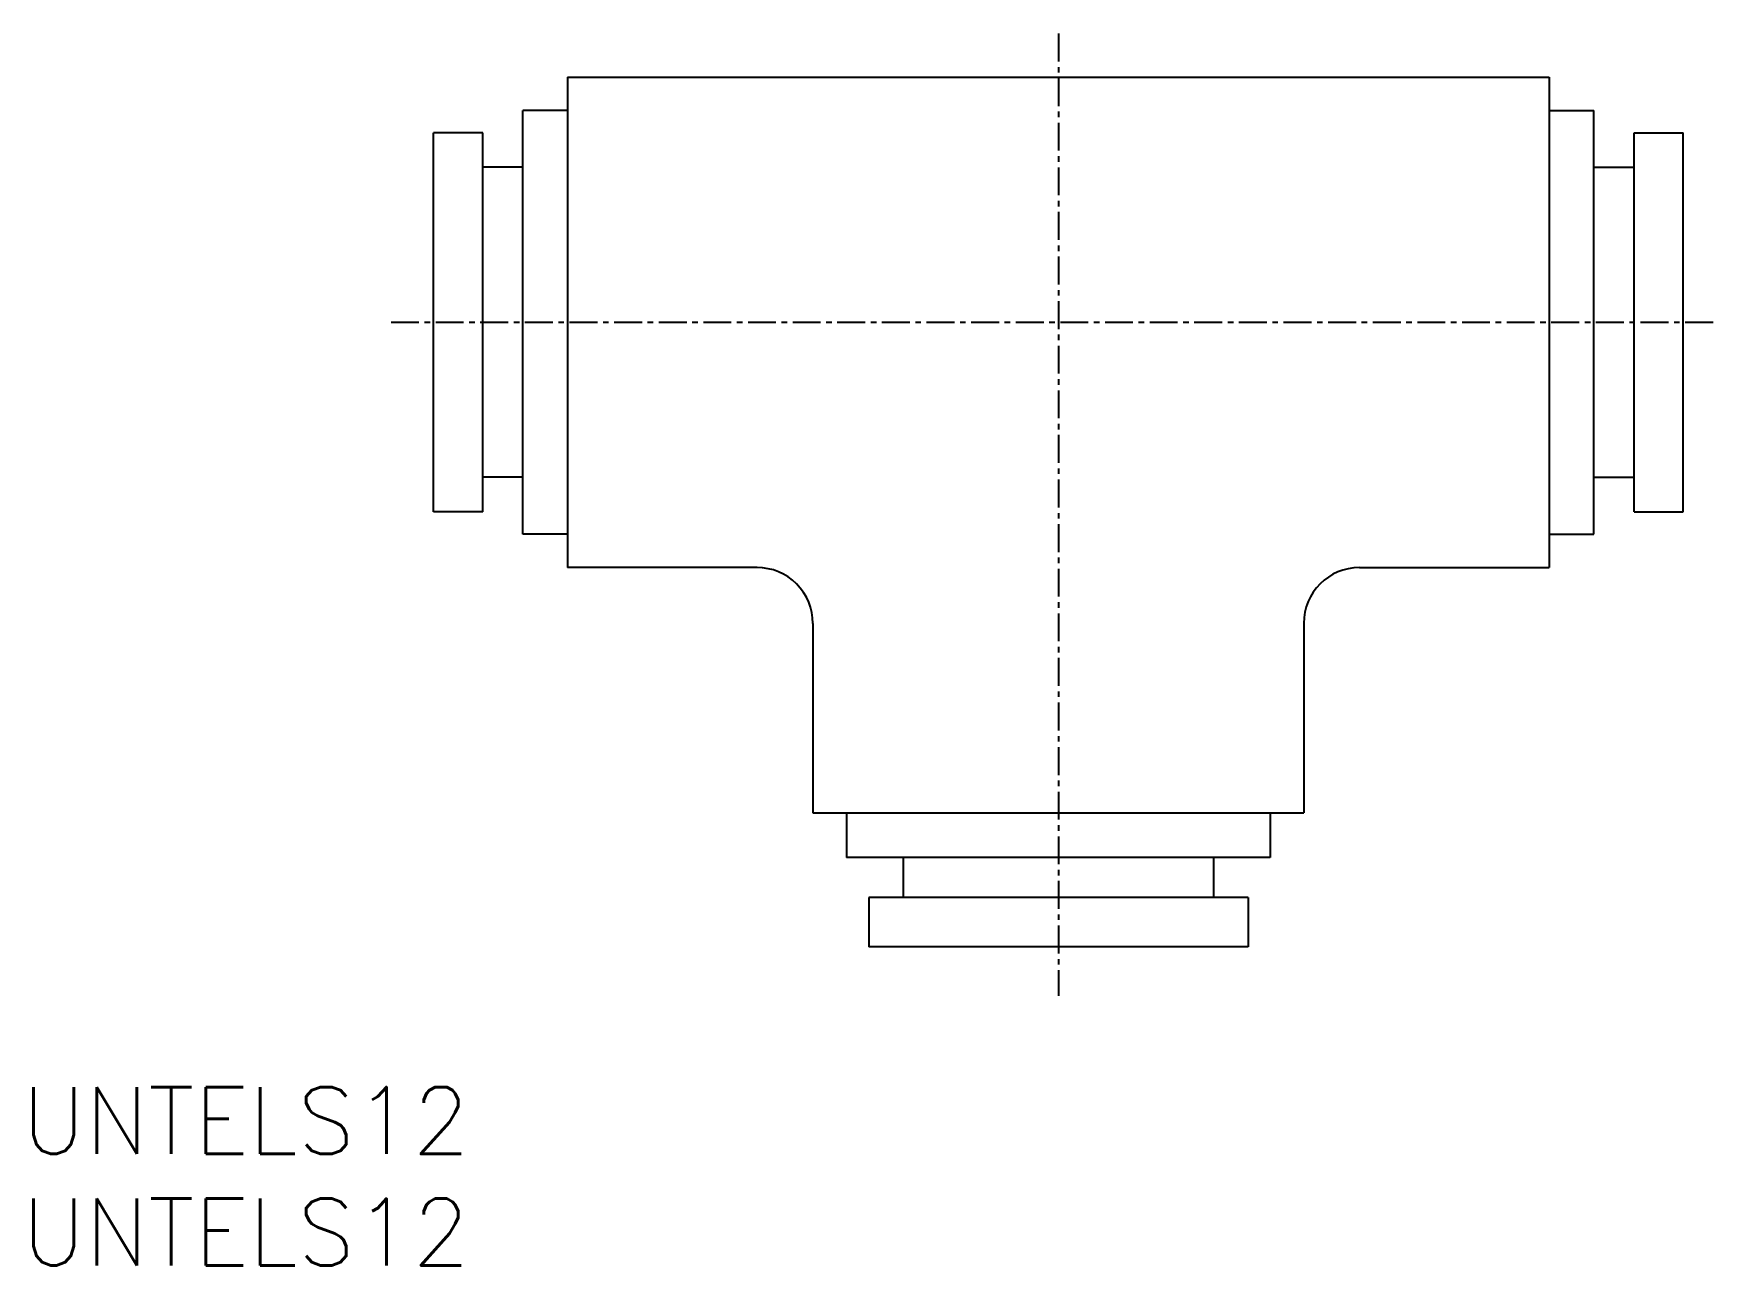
# Model space of a CAD drawing. Extents: x 0.5 to 75.8, y 0 to 55.2.
import ezdxf

# ---------------------------------------------------------------- set-up
doc = ezdxf.new("R2010")
doc.units = 0
doc.linetypes.add('CENTER', pattern=[2, 1.25, -0.25, 0.25, -0.25])
doc.layers.get('0').update_dxf_attribs({"linetype": 'CONTINUOUS'})
doc.layers.add('CENTER', color=1, linetype='CENTER')
doc.styles.get("Standard").update_dxf_attribs({"font": 'txt.shx'})

# ---------------------------------------------------------------- blocks, each defined once
blk = doc.blocks.new('*U4')
at = {"color": 7, "linetype": 'CONTINUOUS'}
blk.add_text('UNTELS12', height=3, dxfattribs=at).set_placement((0, 0))
blk = doc.blocks.new('*U5')
at = {"color": 7, "linetype": 'CONTINUOUS'}
blk.add_text('UNTELS12', height=3, dxfattribs=at).set_placement((0, 5))

msp = doc.modelspace()

# ---------------------------------------------------------------- linework, layer by layer
at = {"color": 7, "linetype": 'CONTINUOUS'}
for p, q in [((24.442, 53.293), (24.442, 31.293)), ((24.442, 53.293), (68.442, 53.293)), ((68.442, 53.293), (68.442, 31.293)), ((22.442, 32.793), (22.442, 51.793)), ((24.442, 51.793), (22.442, 51.793)), ((68.442, 51.793), (70.442, 51.793)), ((70.442, 32.793), (70.442, 51.793)), ((18.442, 33.793), (18.442, 50.793)), ((20.642, 50.793), (18.442, 50.793)), ((20.642, 33.793), (20.642, 50.793)), ((72.242, 50.793), (74.442, 50.793)), ((72.242, 33.793), (72.242, 50.793)), ((74.442, 33.793), (74.442, 50.793)), ((22.442, 49.243), (20.642, 49.243)), ((70.442, 49.243), (72.242, 49.243)), ((22.442, 35.343), (20.642, 35.343)), ((70.442, 35.343), (72.242, 35.343)), ((20.642, 33.793), (18.442, 33.793)), ((72.242, 33.793), (74.442, 33.793)), ((24.442, 32.793), (22.442, 32.793)), ((68.442, 32.793), (70.442, 32.793)), ((32.942, 31.293), (24.442, 31.293)), ((59.942, 31.293), (68.442, 31.293)), ((35.442, 28.793), (35.442, 20.293)), ((57.442, 28.793), (57.442, 20.293)), ((35.442, 20.293), (57.442, 20.293)), ((36.942, 20.293), (36.942, 18.293)), ((55.942, 20.293), (55.942, 18.293)), ((55.942, 18.293), (36.942, 18.293)), ((39.492, 18.293), (39.492, 16.493)), ((53.392, 18.293), (53.392, 16.493)), ((37.942, 16.493), (37.942, 14.293)), ((54.942, 16.493), (37.942, 16.493)), ((54.942, 16.493), (54.942, 14.293)), ((54.942, 14.293), (37.942, 14.293))]:
    msp.add_line(p, q, dxfattribs=at)
for centre, start, end in [((32.942, 28.793), 359.99999, 90), ((59.942, 28.793), 90, 180)]:
    msp.add_arc(centre, 2.5, start, end, dxfattribs=at)
at = {"layer": 'CENTER', "color": 1, "linetype": 'CENTER'}
for p, q in [((46.442, 55.24), (46.442, 12.086)), ((16.535, 42.293), (75.844, 42.293))]:
    msp.add_line(p, q, dxfattribs=at)

# ---------------------------------------------------------------- block references
at = {"color": 7, "linetype": 'CONTINUOUS'}
for name in ['*U5', '*U4']:
    msp.add_blockref(name, (0, 0), dxfattribs=at)

doc.saveas('drawing.dxf')
